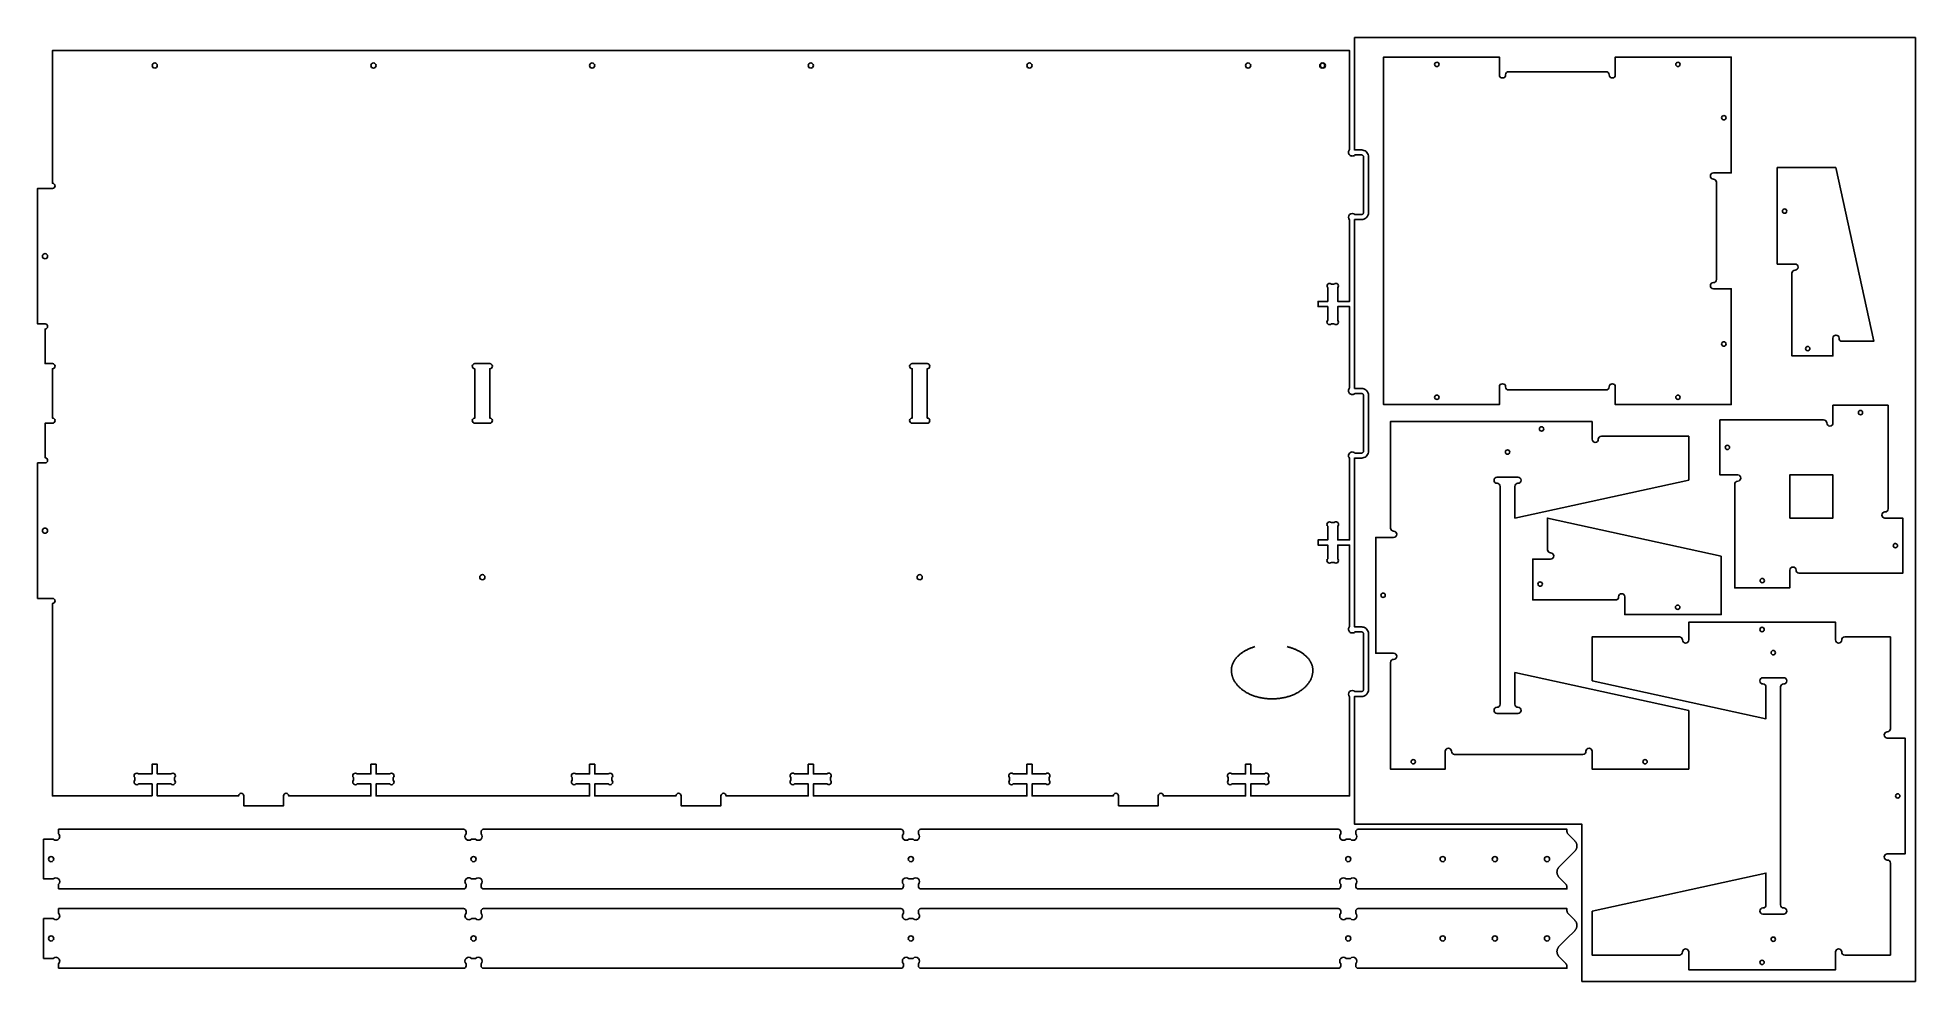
# Model space of a CAD drawing. Extents: x 1.3 to 95.8, y 0.2 to 47.8.
import ezdxf

# ---------------------------------------------------------------- set-up
doc = ezdxf.new("R2010")
doc.units = 0
for name, color, linetype in [('AVAILABLE_WASTE_AREA_FOR_O', 253, 'CONTINUOUS'), ('LABELS', 150, 'CONTINUOUS'), ('OPTIONAL_ATFAB_FURNITURE_C', 105, 'CONTINUOUS'), ('OPTIONAL_ATFAB_FURNITURE_S', 245, 'CONTINUOUS'), ('SCREW_LOCATION_RECESS', 1, 'CONTINUOUS'), ('THREE_QUARTER_INCH_THRUCUT', 18, 'CONTINUOUS')]:
    doc.layers.add(name, color=color, linetype=linetype)

msp = doc.modelspace()

# ---------------------------------------------------------------- linework, layer by layer
at = {"layer": 'AVAILABLE_WASTE_AREA_FOR_O'}
msp.add_lwpolyline([(68.217, 29.861), (68.233, 29.802), (68.237, 29.752), (68.237, 28.341), (68.237, 26.93), (68.233, 26.88), (68.217, 26.821), (68.191, 26.766), (68.156, 26.715), (68.113, 26.672), (68.063, 26.637), (68.007, 26.611), (67.948, 26.595), (67.898, 26.591), (67.556, 26.591), (67.536, 26.592), (67.537, 26.572), (67.537, 18.11), (67.536, 18.09), (67.556, 18.091), (67.898, 18.091), (67.948, 18.087), (68.007, 18.071), (68.063, 18.045), (68.113, 18.01), (68.156, 17.967), (68.191, 17.917), (68.217, 17.861), (68.233, 17.802), (68.237, 17.752), (68.237, 16.341), (68.237, 14.93), (68.233, 14.88), (68.217, 14.821), (68.191, 14.766), (68.156, 14.715), (68.113, 14.672), (68.063, 14.637), (68.007, 14.611), (67.948, 14.595), (67.898, 14.591), (67.556, 14.591), (67.536, 14.592), (67.537, 14.572), (67.537, 9.591), (67.537, 8.158), (78.97, 8.158), (78.97, 0.25), (95.75, 0.25), (95.75, 47.75), (67.537, 47.75), (67.537, 47.091), (67.537, 42.11), (67.536, 42.09), (67.556, 42.091), (67.898, 42.091), (67.948, 42.087), (68.007, 42.071), (68.063, 42.045), (68.113, 42.01), (68.156, 41.967), (68.191, 41.917), (68.217, 41.861), (68.233, 41.802), (68.237, 41.752), (68.237, 40.341), (68.237, 38.93), (68.233, 38.88), (68.217, 38.821), (68.191, 38.766), (68.156, 38.715), (68.113, 38.672), (68.063, 38.637), (68.007, 38.611), (67.948, 38.595), (67.898, 38.591), (67.556, 38.591), (67.536, 38.592), (67.537, 38.572), (67.537, 30.11), (67.536, 30.09), (67.556, 30.091), (67.898, 30.091), (67.948, 30.087), (68.007, 30.071), (68.063, 30.045), (68.113, 30.01), (68.156, 29.967), (68.191, 29.917)], close=True, dxfattribs=at)
at = {"layer": 'LABELS'}
msp.add_lwpolyline([(64.142, 17.099), (64.177, 17.09), (64.212, 17.08), (64.247, 17.071), (64.282, 17.06), (64.316, 17.05), (64.349, 17.039), (64.383, 17.028), (64.416, 17.016), (64.448, 17.004), (64.481, 16.992), (64.512, 16.979), (64.544, 16.966), (64.575, 16.952), (64.605, 16.939), (64.635, 16.925), (64.665, 16.91), (64.694, 16.895), (64.723, 16.88), (64.751, 16.865), (64.779, 16.849), (64.807, 16.833), (64.834, 16.816), (64.86, 16.8), (64.886, 16.783), (64.911, 16.765), (64.936, 16.748), (64.961, 16.73), (64.985, 16.712), (65.008, 16.693), (65.031, 16.675), (65.053, 16.656), (65.075, 16.637), (65.096, 16.617), (65.117, 16.597), (65.137, 16.577), (65.156, 16.557), (65.175, 16.537), (65.193, 16.516), (65.211, 16.495), (65.228, 16.474), (65.245, 16.452), (65.261, 16.431), (65.276, 16.409), (65.29, 16.387), (65.304, 16.365), (65.318, 16.342), (65.33, 16.32), (65.342, 16.297), (65.354, 16.274), (65.364, 16.251), (65.374, 16.227), (65.383, 16.204), (65.392, 16.18), (65.4, 16.156), (65.407, 16.132), (65.413, 16.108), (65.419, 16.084), (65.424, 16.059), (65.428, 16.034), (65.432, 16.01), (65.434, 15.985), (65.436, 15.96), (65.437, 15.935), (65.438, 15.909), (65.438, 15.891), (65.437, 15.872), (65.436, 15.854), (65.435, 15.835), (65.434, 15.817), (65.432, 15.799), (65.43, 15.78), (65.427, 15.762), (65.424, 15.744), (65.421, 15.726), (65.418, 15.708), (65.414, 15.69), (65.41, 15.672), (65.406, 15.654), (65.401, 15.637), (65.396, 15.619), (65.391, 15.602), (65.385, 15.584), (65.38, 15.567), (65.373, 15.549), (65.367, 15.532), (65.36, 15.515), (65.353, 15.498), (65.346, 15.481), (65.33, 15.448), (65.314, 15.414), (65.296, 15.381), (65.277, 15.349), (65.257, 15.317), (65.236, 15.285), (65.214, 15.254), (65.191, 15.223), (65.166, 15.193), (65.141, 15.163), (65.115, 15.133), (65.088, 15.104), (65.06, 15.076), (65.031, 15.048), (65.001, 15.02), (64.97, 14.993), (64.938, 14.967), (64.906, 14.941), (64.872, 14.916), (64.838, 14.891), (64.803, 14.867), (64.767, 14.843), (64.73, 14.821), (64.693, 14.798), (64.654, 14.776), (64.615, 14.755), (64.575, 14.735), (64.535, 14.715), (64.494, 14.696), (64.452, 14.678), (64.409, 14.66), (64.366, 14.643), (64.322, 14.627), (64.278, 14.611), (64.233, 14.597), (64.187, 14.583), (64.141, 14.569), (64.094, 14.557), (64.047, 14.545), (63.999, 14.534), (63.95, 14.524), (63.902, 14.515), (63.852, 14.506), (63.803, 14.499), (63.752, 14.492), (63.702, 14.486), (63.651, 14.481), (63.599, 14.477), (63.547, 14.474), (63.495, 14.471), (63.443, 14.47), (63.39, 14.469), (63.337, 14.47), (63.284, 14.471), (63.232, 14.474), (63.18, 14.477), (63.129, 14.481), (63.078, 14.486), (63.027, 14.492), (62.977, 14.499), (62.927, 14.506), (62.878, 14.515), (62.829, 14.524), (62.781, 14.534), (62.733, 14.545), (62.686, 14.557), (62.639, 14.569), (62.593, 14.583), (62.547, 14.597), (62.502, 14.611), (62.457, 14.627), (62.414, 14.643), (62.37, 14.66), (62.328, 14.678), (62.286, 14.696), (62.245, 14.715), (62.204, 14.735), (62.164, 14.755), (62.125, 14.776), (62.087, 14.798), (62.05, 14.821), (62.013, 14.843), (61.977, 14.867), (61.942, 14.891), (61.907, 14.916), (61.874, 14.941), (61.841, 14.967), (61.809, 14.993), (61.779, 15.02), (61.749, 15.048), (61.72, 15.076), (61.692, 15.104), (61.664, 15.133), (61.638, 15.163), (61.613, 15.193), (61.589, 15.223), (61.566, 15.254), (61.544, 15.285), (61.523, 15.317), (61.503, 15.349), (61.484, 15.381), (61.466, 15.414), (61.449, 15.448), (61.434, 15.481), (61.427, 15.498), (61.42, 15.515), (61.413, 15.532), (61.406, 15.549), (61.4, 15.567), (61.394, 15.584), (61.389, 15.602), (61.383, 15.619), (61.378, 15.637), (61.374, 15.654), (61.369, 15.672), (61.365, 15.69), (61.362, 15.708), (61.358, 15.726), (61.355, 15.744), (61.352, 15.762), (61.35, 15.78), (61.348, 15.799), (61.346, 15.817), (61.344, 15.835), (61.343, 15.854), (61.342, 15.872), (61.342, 15.891), (61.342, 15.909), (61.342, 15.934), (61.343, 15.959), (61.345, 15.983), (61.347, 16.007), (61.351, 16.031), (61.354, 16.055), (61.359, 16.079), (61.364, 16.103), (61.37, 16.127), (61.376, 16.15), (61.383, 16.174), (61.391, 16.197), (61.4, 16.22), (61.409, 16.243), (61.418, 16.266), (61.428, 16.288), (61.439, 16.31), (61.451, 16.333), (61.463, 16.355), (61.476, 16.377), (61.489, 16.398), (61.503, 16.42), (61.517, 16.441), (61.532, 16.462), (61.548, 16.483), (61.564, 16.504), (61.58, 16.524), (61.597, 16.545), (61.615, 16.565), (61.633, 16.584), (61.652, 16.604), (61.671, 16.623), (61.691, 16.643), (61.712, 16.661), (61.732, 16.68), (61.754, 16.699), (61.776, 16.717), (61.798, 16.735), (61.821, 16.752), (61.844, 16.77), (61.867, 16.787), (61.892, 16.804), (61.916, 16.82), (61.941, 16.837), (61.967, 16.853), (61.993, 16.868), (62.019, 16.884), (62.046, 16.899), (62.073, 16.914), (62.1, 16.928), (62.128, 16.943), (62.157, 16.957), (62.186, 16.97), (62.215, 16.984), (62.244, 16.997), (62.274, 17.009), (62.304, 17.022), (62.335, 17.034), (62.366, 17.045), (62.397, 17.057), (62.429, 17.068), (62.461, 17.078), (62.493, 17.089), (62.526, 17.099)], dxfattribs=at)
at = {"layer": 'OPTIONAL_ATFAB_FURNITURE_C'}
for points in [[(75.289, 46.028, 0.414214), (75.134, 45.873, -1), (74.823, 45.873), (74.823, 46.767), (68.993, 46.767), (68.993, 29.278), (74.823, 29.278), (74.823, 30.172, -1), (75.134, 30.172, 0.414214), (75.289, 30.017), (80.186, 30.017, 0.414214), (80.341, 30.172, -1), (80.652, 30.172), (80.652, 29.278), (86.482, 29.278), (86.482, 35.108), (85.588, 35.108, -1), (85.588, 35.419, 0.414214), (85.743, 35.574), (85.743, 40.471, 0.414214), (85.588, 40.626, -1), (85.588, 40.937), (86.482, 40.937), (86.482, 46.767), (80.652, 46.767), (80.652, 45.873, -1), (80.341, 45.873, 0.414214), (80.186, 46.028)], [(94.373, 29.249), (91.601, 29.249), (91.601, 28.353, -1), (91.289, 28.353, 0.414214), (91.133, 28.509), (85.918, 28.509), (85.918, 25.737), (86.814, 25.737, -1), (86.814, 25.425, 0.414214), (86.658, 25.269), (86.658, 20.054), (89.43, 20.054), (89.43, 20.95, -1), (89.742, 20.95, 0.414214), (89.898, 20.794), (95.113, 20.794), (95.113, 23.566), (94.217, 23.566, -1), (94.217, 23.878, 0.414214), (94.373, 24.034)], [(85.985, 21.659), (77.241, 23.569), (77.241, 21.973, 0.414214), (77.397, 21.818, -1), (77.397, 21.507), (76.503, 21.507), (76.503, 19.449), (80.661, 19.449, 0.414214), (80.817, 19.605, -1), (81.127, 19.605), (81.127, 18.711), (85.985, 18.711)]]:
    msp.add_lwpolyline(points, format="xyb", close=True, dxfattribs=at)
for points in [[(91.746, 41.21), (88.799, 41.21), (88.799, 36.352), (89.692, 36.352, -1), (89.692, 36.041, 0.414214), (89.537, 35.886), (89.537, 31.727), (91.595, 31.727), (91.595, 32.621, -1), (91.906, 32.621, 0.414214), (92.061, 32.466), (93.656, 32.466), (91.746, 41.21)], [(84.344, 25.479), (84.344, 27.688), (79.953, 27.688, 0.414214), (79.797, 27.533, -1), (79.486, 27.533), (79.486, 28.427), (69.343, 28.427), (69.343, 23.063, 0.414214), (69.499, 22.908, -1), (69.499, 22.597), (68.605, 22.597), (68.605, 16.768), (69.499, 16.768, -1), (69.499, 16.457, 0.414214), (69.343, 16.301), (69.343, 10.938), (72.102, 10.938), (72.102, 11.832, -1), (72.413, 11.832, 0.414214), (72.569, 11.677), (79.02, 11.677, 0.414214), (79.176, 11.832, -1), (79.486, 11.832), (79.486, 10.938), (84.344, 10.938), (84.344, 13.886)], [(84.344, 13.886), (75.6, 15.796), (75.6, 14.201, 0.414214), (75.756, 14.045, -1), (75.756, 13.734), (74.706, 13.734, -1), (74.706, 14.045, 0.414214), (74.862, 14.201), (74.862, 25.164, 0.414214), (74.706, 25.319, -1), (74.706, 25.63), (75.756, 25.63, -1), (75.756, 25.319, 0.414214), (75.6, 25.164), (75.6, 23.569), (84.344, 25.479)], [(79.487, 3.79), (79.487, 1.58), (83.878, 1.58, 0.414214), (84.034, 1.736, -1), (84.345, 1.736), (84.345, 0.842), (91.729, 0.842), (91.729, 1.736, -1), (92.039, 1.736, 0.414214), (92.195, 1.58), (94.488, 1.58), (94.488, 6.205, 0.414214), (94.332, 6.36, -1), (94.332, 6.671), (95.226, 6.671), (95.226, 12.501), (94.332, 12.501, -1), (94.332, 12.812, 0.414214), (94.488, 12.967), (94.488, 17.592), (92.195, 17.592, 0.414214), (92.039, 17.436, -1), (91.729, 17.436), (91.729, 18.33), (84.345, 18.33), (84.345, 17.436, -1), (84.034, 17.436, 0.414214), (83.878, 17.592), (79.487, 17.592), (79.487, 15.383)], [(79.487, 15.383), (88.231, 13.472), (88.231, 15.068, 0.414214), (88.075, 15.223, -1), (88.075, 15.534), (89.125, 15.534, -1), (89.125, 15.223, 0.414214), (88.969, 15.068), (88.969, 4.104, 0.414214), (89.125, 3.949, -1), (89.125, 3.638), (88.075, 3.638, -1), (88.075, 3.949, 0.414214), (88.231, 4.104), (88.231, 5.7), (79.487, 3.79)]]:
    msp.add_lwpolyline(points, format="xyb", dxfattribs=at)
msp.add_lwpolyline([(89.43, 23.566), (91.601, 23.566), (91.601, 25.737), (89.43, 25.737)], close=True, dxfattribs=at)
at = {"layer": 'OPTIONAL_ATFAB_FURNITURE_S'}
for points in [[(71.675, 46.507, 0.414214), (71.565, 46.397, 0.414214), (71.675, 46.287, 0.414214), (71.785, 46.397, 0.414214)], [(83.8, 46.507, 0.414214), (83.69, 46.397, 0.414214), (83.8, 46.287, 0.414214), (83.91, 46.397, 0.414214)], [(86.112, 43.826, 0.414214), (86.002, 43.716, 0.414214), (86.112, 43.606, 0.414214), (86.222, 43.716, 0.414214)], [(89.168, 39.124, 0.414214), (89.058, 39.014, 0.414214), (89.168, 38.904, 0.414214), (89.278, 39.014, 0.414214)], [(86.112, 32.439, 0.414214), (86.002, 32.329, 0.414214), (86.112, 32.219, 0.414214), (86.222, 32.329, 0.414214)], [(90.333, 32.206, 0.414214), (90.223, 32.096, 0.414214), (90.333, 31.986, 0.414214), (90.443, 32.096, 0.414214)], [(71.675, 29.757, 0.414214), (71.565, 29.647, 0.414214), (71.675, 29.537, 0.414214), (71.785, 29.647, 0.414214)], [(83.8, 29.757, 0.414214), (83.69, 29.647, 0.414214), (83.8, 29.537, 0.414214), (83.91, 29.647, 0.414214)], [(92.987, 28.987, 0.414214), (92.878, 28.879, 0.414214), (92.987, 28.77, 0.414214), (93.095, 28.879, 0.414214)], [(76.831, 28.057, 0.414214), (76.941, 27.947, 0.414214), (77.051, 28.057, 0.414214), (76.941, 28.167, 0.414214)], [(75.121, 26.892, 0.414214), (75.231, 26.782, 0.414214), (75.341, 26.892, 0.414214), (75.231, 27.002, 0.414214)], [(86.288, 27.232, 0.414214), (86.18, 27.123, 0.414214), (86.288, 27.014, 0.414214), (86.397, 27.123, 0.414214)], [(94.743, 22.289, 0.414214), (94.634, 22.18, 0.414214), (94.743, 22.072, 0.414214), (94.851, 22.18, 0.414214)], [(76.982, 20.245, 0.414214), (76.872, 20.355, 0.414214), (76.762, 20.245, 0.414214), (76.872, 20.135, 0.414214)], [(88.044, 20.533, 0.414214), (87.936, 20.424, 0.414214), (88.044, 20.316, 0.414214), (88.153, 20.424, 0.414214)], [(68.864, 19.682, 0.414214), (68.974, 19.572, 0.414214), (69.084, 19.682, 0.414214), (68.974, 19.792, 0.414214)], [(83.9, 19.08, 0.414214), (83.79, 19.19, 0.414214), (83.68, 19.08, 0.414214), (83.79, 18.97, 0.414214)], [(87.927, 17.961, 0.414214), (88.037, 17.851, 0.414214), (88.147, 17.961, 0.414214), (88.037, 18.071, 0.414214)], [(88.49, 16.796, 0.414214), (88.6, 16.686, 0.414214), (88.71, 16.796, 0.414214), (88.6, 16.906, 0.414214)], [(70.38, 11.307, 0.414214), (70.49, 11.197, 0.414214), (70.6, 11.307, 0.414214), (70.49, 11.417, 0.414214)], [(82.039, 11.307, 0.414214), (82.149, 11.197, 0.414214), (82.259, 11.307, 0.414214), (82.149, 11.417, 0.414214)], [(94.747, 9.586, 0.414214), (94.857, 9.476, 0.414214), (94.967, 9.586, 0.414214), (94.857, 9.696, 0.414214)], [(88.49, 2.376, 0.414214), (88.6, 2.266, 0.414214), (88.71, 2.376, 0.414214), (88.6, 2.486, 0.414214)], [(87.927, 1.211, 0.414214), (88.037, 1.101, 0.414214), (88.147, 1.211, 0.414214), (88.037, 1.321, 0.414214)]]:
    msp.add_lwpolyline(points, format="xyb", close=True, dxfattribs=at)
at = {"layer": 'SCREW_LOCATION_RECESS'}
for points in [[(7.182, 46.211, -0.414214), (7.052, 46.341, -0.414214), (7.182, 46.471, -0.414214), (7.312, 46.341, -0.414214)], [(18.182, 46.471, 0.414214), (18.052, 46.341, 0.414214), (18.182, 46.211, 0.414214), (18.312, 46.341, 0.414214)], [(29.182, 46.471, 0.414214), (29.052, 46.341, 0.414214), (29.182, 46.211, 0.414214), (29.312, 46.341, 0.414214)], [(40.182, 46.211, -0.414214), (40.052, 46.341, -0.414214), (40.182, 46.471, -0.414214), (40.312, 46.341, -0.414214)], [(51.182, 46.211, -0.414214), (51.052, 46.341, -0.414214), (51.182, 46.471, -0.414214), (51.312, 46.341, -0.414214)], [(62.182, 46.471, 0.414214), (62.052, 46.341, 0.414214), (62.182, 46.211, 0.414214), (62.312, 46.341, 0.414214)], [(65.912, 46.471, 0.414214), (65.782, 46.341, 0.414214), (65.912, 46.211, 0.414214), (66.042, 46.341, 0.414214)], [(65.943, 46.471, 0.414214), (65.813, 46.341, 0.414214), (65.943, 46.211, 0.414214), (66.073, 46.341, 0.414214)], [(1.662, 36.617, -0.414214), (1.532, 36.747, -0.414214), (1.662, 36.877, -0.414214), (1.792, 36.747, -0.414214)], [(1.662, 22.805, -0.414214), (1.532, 22.935, -0.414214), (1.662, 23.065, -0.414214), (1.792, 22.935, -0.414214)], [(23.662, 20.461, -0.414214), (23.532, 20.591, -0.414214), (23.662, 20.721, -0.414214), (23.792, 20.591, -0.414214)], [(45.662, 20.461, -0.414214), (45.532, 20.591, -0.414214), (45.662, 20.721, -0.414214), (45.792, 20.591, -0.414214)], [(1.969, 6.278, 0.414214), (2.099, 6.408, 0.414214), (1.969, 6.538, 0.414214), (1.839, 6.408, 0.414214)], [(23.219, 6.278, 0.414214), (23.349, 6.408, 0.414214), (23.219, 6.538, 0.414214), (23.089, 6.408, 0.414214)], [(45.219, 6.278, 0.414214), (45.349, 6.408, 0.414214), (45.219, 6.538, 0.414214), (45.089, 6.408, 0.414214)], [(67.219, 6.278, 0.414214), (67.349, 6.408, 0.414214), (67.219, 6.538, 0.414214), (67.089, 6.408, 0.414214)], [(1.969, 2.283, 0.414214), (2.099, 2.413, 0.414214), (1.969, 2.543, 0.414214), (1.839, 2.413, 0.414214)], [(23.219, 2.283, 0.414214), (23.349, 2.413, 0.414214), (23.219, 2.543, 0.414214), (23.089, 2.413, 0.414214)], [(45.219, 2.283, 0.414214), (45.349, 2.413, 0.414214), (45.219, 2.543, 0.414214), (45.089, 2.413, 0.414214)], [(67.219, 2.283, 0.414214), (67.349, 2.413, 0.414214), (67.219, 2.543, 0.414214), (67.089, 2.413, 0.414214)]]:
    msp.add_lwpolyline(points, format="xyb", close=True, dxfattribs=at)
at = {"layer": 'THREE_QUARTER_INCH_THRUCUT'}
for points in [[(7.052, 9.591), (2.037, 9.591), (2.037, 19.268, 1), (2.037, 19.529), (1.287, 19.529), (1.287, 26.341), (1.662, 26.341, 1), (1.662, 26.602), (1.662, 28.341), (2.037, 28.341, 1), (2.037, 28.602), (2.037, 31.08, 1), (2.037, 31.341), (1.662, 31.341), (1.662, 33.08, 1), (1.662, 33.341), (1.287, 33.341), (1.287, 40.154), (2.037, 40.154, 1), (2.037, 40.414), (2.037, 46.591), (2.037, 47.091), (67.287, 47.091), (67.287, 42.11, 0.414214), (67.287, 41.841, 0.414214), (67.556, 41.841), (67.887, 41.841), (67.904, 41.84), (67.921, 41.835), (67.937, 41.828), (67.951, 41.818), (67.964, 41.805), (67.974, 41.791), (67.981, 41.775), (67.986, 41.758), (67.987, 41.741), (67.987, 40.341), (67.987, 38.941), (67.986, 38.924), (67.981, 38.907), (67.974, 38.891), (67.964, 38.877), (67.951, 38.864), (67.937, 38.854), (67.921, 38.847), (67.904, 38.843), (67.887, 38.841), (67.556, 38.841, 1), (67.287, 38.572), (67.287, 34.471), (66.687, 34.471), (66.687, 35.157, 1), (66.503, 35.341), (66.371, 35.341, 1), (66.187, 35.157), (66.187, 34.471), (65.7, 34.471), (65.7, 34.211), (66.187, 34.211), (66.187, 33.525, 1), (66.371, 33.341), (66.503, 33.341, 1), (66.687, 33.525), (66.687, 34.211), (67.287, 34.211), (67.287, 30.11, 0.414214), (67.287, 29.841, 0.414214), (67.556, 29.841), (67.887, 29.841), (67.904, 29.84), (67.921, 29.835), (67.937, 29.828), (67.951, 29.818), (67.964, 29.805), (67.974, 29.791), (67.981, 29.775), (67.986, 29.758), (67.987, 29.741), (67.987, 28.341), (67.987, 26.941), (67.986, 26.924), (67.981, 26.907), (67.974, 26.891), (67.964, 26.877), (67.951, 26.864), (67.937, 26.854), (67.921, 26.847), (67.904, 26.843), (67.887, 26.841), (67.556, 26.841, 1), (67.287, 26.572), (67.287, 22.471), (66.687, 22.471), (66.687, 23.157, 1), (66.503, 23.341), (66.371, 23.341, 1), (66.187, 23.157), (66.187, 22.471), (65.7, 22.471), (65.7, 22.211), (66.187, 22.211), (66.187, 21.525, 1), (66.371, 21.341), (66.503, 21.341, 1), (66.687, 21.525), (66.687, 22.211), (67.287, 22.211), (67.287, 18.11, 0.414214), (67.287, 17.841, 0.414214), (67.556, 17.841), (67.887, 17.841), (67.904, 17.84), (67.921, 17.835), (67.937, 17.828), (67.951, 17.818), (67.964, 17.805), (67.974, 17.791), (67.981, 17.775), (67.986, 17.758), (67.987, 17.741), (67.987, 16.341), (67.987, 14.941), (67.986, 14.924), (67.981, 14.907), (67.974, 14.891), (67.964, 14.877), (67.951, 14.864), (67.937, 14.854), (67.921, 14.847), (67.904, 14.843), (67.887, 14.841), (67.556, 14.841, 1), (67.287, 14.572), (67.287, 9.591), (62.312, 9.591), (62.312, 10.191), (62.998, 10.191, 1), (63.182, 10.375), (63.182, 10.507, 1), (62.998, 10.691), (62.312, 10.691), (62.312, 11.178), (62.052, 11.178), (62.052, 10.691), (61.366, 10.691, 1), (61.182, 10.507), (61.182, 10.375, 1), (61.366, 10.191), (62.052, 10.191), (62.052, 9.591), (57.923, 9.591, 1), (57.662, 9.591), (57.662, 9.091), (55.662, 9.091), (55.662, 9.591, 1), (55.401, 9.591), (51.312, 9.591), (51.312, 10.191), (51.998, 10.191, 1), (52.182, 10.375), (52.182, 10.507, 1), (51.998, 10.691), (51.312, 10.691), (51.312, 11.178), (51.052, 11.178), (51.052, 10.691), (50.366, 10.691, 1), (50.182, 10.507), (50.182, 10.375, 1), (50.366, 10.191), (51.052, 10.191), (51.052, 9.591), (40.312, 9.591), (40.312, 10.191), (40.998, 10.191, 1), (41.182, 10.375), (41.182, 10.507, 1), (40.998, 10.691), (40.312, 10.691), (40.312, 11.178), (40.052, 11.178), (40.052, 10.691), (39.366, 10.691, 1), (39.182, 10.507), (39.182, 10.375, 1), (39.366, 10.191), (40.052, 10.191), (40.052, 9.591), (35.923, 9.591, 1), (35.662, 9.591), (35.662, 9.091), (33.662, 9.091), (33.662, 9.591, 1), (33.401, 9.591), (29.312, 9.591), (29.312, 10.191), (29.998, 10.191, 1), (30.182, 10.375), (30.182, 10.507, 1), (29.998, 10.691), (29.312, 10.691), (29.312, 11.178), (29.052, 11.178), (29.052, 10.691), (28.366, 10.691, 1), (28.182, 10.507), (28.182, 10.375, 1), (28.366, 10.191), (29.052, 10.191), (29.052, 9.591), (18.312, 9.591), (18.312, 10.191), (18.998, 10.191, 1), (19.182, 10.375), (19.182, 10.507, 1), (18.998, 10.691), (18.312, 10.691), (18.312, 11.178), (18.052, 11.178), (18.052, 10.691), (17.366, 10.691, 1), (17.182, 10.507), (17.182, 10.375, 1), (17.366, 10.191), (18.052, 10.191), (18.052, 9.591), (13.923, 9.591, 1), (13.662, 9.591), (13.662, 9.091), (11.662, 9.091), (11.662, 9.591, 1), (11.401, 9.591), (7.312, 9.591), (7.312, 10.191), (7.998, 10.191, 1), (8.182, 10.375), (8.182, 10.507, 1), (7.998, 10.691), (7.312, 10.691), (7.312, 11.178), (7.052, 11.178), (7.052, 10.691), (6.366, 10.691, 1), (6.182, 10.507), (6.182, 10.375, 1), (6.366, 10.191), (7.052, 10.191)], [(23.287, 31.08), (23.287, 28.602, 1), (23.287, 28.341), (24.037, 28.341, 1), (24.037, 28.602), (24.037, 31.08, 1), (24.037, 31.341), (23.287, 31.341, 1)], [(46.037, 28.602), (46.037, 31.08, 1), (46.037, 31.341), (45.287, 31.341, 1), (45.287, 31.08), (45.287, 28.602, 1), (45.287, 28.341), (46.037, 28.341, 1)], [(2.344, 4.908), (22.714, 4.908, 0.414214), (22.844, 5.038), (22.844, 5.139, -1), (23.114, 5.408), (23.325, 5.408, -1), (23.594, 5.139), (23.594, 5.038, 0.414214), (23.724, 4.908), (44.714, 4.908, 0.414214), (44.844, 5.038), (44.844, 5.139, -1), (45.114, 5.408), (45.325, 5.408, -1), (45.594, 5.139), (45.594, 5.038, 0.414214), (45.724, 4.908), (66.714, 4.908, 0.414214), (66.844, 5.038), (66.844, 5.139, -1), (67.114, 5.408), (67.325, 5.408, -1), (67.594, 5.139), (67.594, 5.038, 0.414214), (67.724, 4.908), (78.219, 4.908), (78.219, 4.992), (78.219, 5.005), (78.218, 5.017), (78.217, 5.029), (78.215, 5.041), (78.212, 5.053), (78.209, 5.065), (78.205, 5.076), (78.201, 5.088), (78.196, 5.099), (78.19, 5.11), (78.184, 5.12), (78.178, 5.131), (78.171, 5.141), (78.163, 5.151), (78.155, 5.16), (78.147, 5.169), (77.829, 5.487), (77.815, 5.501), (77.803, 5.515), (77.791, 5.53), (77.781, 5.545), (77.771, 5.561), (77.762, 5.577), (77.754, 5.594), (77.746, 5.611), (77.74, 5.628), (77.734, 5.645), (77.73, 5.662), (77.726, 5.68), (77.723, 5.698), (77.721, 5.716), (77.719, 5.734), (77.719, 5.752), (77.719, 5.77), (77.72, 5.788), (77.723, 5.806), (77.726, 5.823), (77.729, 5.841), (77.734, 5.859), (77.74, 5.876), (77.746, 5.893), (77.753, 5.91), (77.762, 5.926), (77.771, 5.942), (77.78, 5.958), (77.791, 5.973), (77.803, 5.988), (77.815, 6.003), (77.828, 6.017), (78.219, 6.408), (78.61, 6.8), (78.624, 6.814), (78.636, 6.828), (78.648, 6.843), (78.658, 6.858), (78.668, 6.874), (78.677, 6.89), (78.685, 6.907), (78.693, 6.924), (78.699, 6.941), (78.705, 6.958), (78.709, 6.976), (78.713, 6.993), (78.716, 7.011), (78.718, 7.029), (78.72, 7.047), (78.72, 7.065), (78.72, 7.083), (78.718, 7.101), (78.716, 7.119), (78.713, 7.136), (78.709, 7.154), (78.704, 7.172), (78.699, 7.189), (78.692, 7.206), (78.685, 7.223), (78.677, 7.239), (78.668, 7.255), (78.658, 7.271), (78.647, 7.287), (78.636, 7.301), (78.623, 7.316), (78.61, 7.33), (78.292, 7.648), (78.283, 7.657), (78.275, 7.666), (78.268, 7.676), (78.261, 7.686), (78.254, 7.696), (78.248, 7.707), (78.243, 7.718), (78.238, 7.729), (78.234, 7.74), (78.23, 7.752), (78.227, 7.763), (78.224, 7.775), (78.222, 7.787), (78.221, 7.8), (78.22, 7.812), (78.219, 7.824), (78.219, 7.908), (67.724, 7.908, 0.414214), (67.594, 7.778), (67.594, 7.678, -1), (67.325, 7.408), (67.114, 7.408, -1), (66.844, 7.678), (66.844, 7.778, 0.414214), (66.714, 7.908), (45.724, 7.908, 0.414214), (45.594, 7.778), (45.594, 7.678, -1), (45.325, 7.408), (45.114, 7.408, -1), (44.844, 7.678), (44.844, 7.778, 0.414214), (44.714, 7.908), (23.724, 7.908, 0.414214), (23.594, 7.778), (23.594, 7.678, -1), (23.325, 7.408), (23.114, 7.408, -1), (22.844, 7.678), (22.844, 7.778, 0.414214), (22.714, 7.908), (2.344, 7.908), (2.344, 7.678, -1), (2.075, 7.408), (1.594, 7.408), (1.594, 5.408), (2.075, 5.408, -1), (2.344, 5.139)], [(71.969, 6.278, 0.414214), (72.099, 6.408, 0.414214), (71.969, 6.538, 0.414214), (71.839, 6.408, 0.414214)], [(74.594, 6.278, 0.414214), (74.724, 6.408, 0.414214), (74.594, 6.538, 0.414214), (74.464, 6.408, 0.414214)], [(77.219, 6.278, 0.414214), (77.349, 6.408, 0.414214), (77.219, 6.538, 0.414214), (77.089, 6.408, 0.414214)], [(2.344, 0.913), (2.344, 1.143, 1), (2.075, 1.413), (1.594, 1.413), (1.594, 3.413), (2.075, 3.413, 1), (2.344, 3.682), (2.344, 3.913), (22.714, 3.913, -0.414214), (22.844, 3.783), (22.844, 3.682, 1), (23.114, 3.413), (23.325, 3.413, 1), (23.594, 3.682), (23.594, 3.783, -0.414214), (23.724, 3.913), (44.714, 3.913, -0.414214), (44.844, 3.783), (44.844, 3.682, 1), (45.114, 3.413), (45.325, 3.413, 1), (45.594, 3.682), (45.594, 3.783, -0.414214), (45.724, 3.913), (66.714, 3.913, -0.414214), (66.844, 3.783), (66.844, 3.682, 1), (67.114, 3.413), (67.325, 3.413, 1), (67.594, 3.682), (67.594, 3.783, -0.414214), (67.724, 3.913), (78.219, 3.913), (78.219, 3.828), (78.22, 3.816), (78.221, 3.804), (78.222, 3.792), (78.224, 3.78), (78.227, 3.768), (78.23, 3.756), (78.234, 3.744), (78.238, 3.733), (78.243, 3.722), (78.248, 3.711), (78.254, 3.7), (78.261, 3.69), (78.268, 3.68), (78.275, 3.67), (78.283, 3.661), (78.292, 3.652), (78.61, 3.334), (78.623, 3.32), (78.636, 3.306), (78.647, 3.291), (78.658, 3.275), (78.668, 3.26), (78.677, 3.243), (78.685, 3.227), (78.692, 3.21), (78.699, 3.193), (78.704, 3.176), (78.709, 3.158), (78.713, 3.141), (78.716, 3.123), (78.718, 3.105), (78.72, 3.087), (78.72, 3.069), (78.72, 3.051), (78.718, 3.033), (78.716, 3.015), (78.713, 2.997), (78.709, 2.98), (78.705, 2.962), (78.699, 2.945), (78.693, 2.928), (78.685, 2.911), (78.677, 2.895), (78.668, 2.879), (78.658, 2.863), (78.648, 2.847), (78.636, 2.832), (78.624, 2.818), (78.61, 2.804), (78.219, 2.413), (77.828, 2.021), (77.815, 2.007), (77.803, 1.993), (77.791, 1.978), (77.78, 1.962), (77.771, 1.947), (77.762, 1.93), (77.753, 1.914), (77.746, 1.897), (77.74, 1.88), (77.734, 1.863), (77.729, 1.845), (77.726, 1.828), (77.723, 1.81), (77.72, 1.792), (77.719, 1.774), (77.719, 1.756), (77.719, 1.738), (77.721, 1.72), (77.723, 1.702), (77.726, 1.684), (77.73, 1.667), (77.734, 1.649), (77.74, 1.632), (77.746, 1.615), (77.754, 1.598), (77.762, 1.582), (77.771, 1.565), (77.781, 1.55), (77.791, 1.534), (77.803, 1.519), (77.815, 1.505), (77.829, 1.491), (78.147, 1.173), (78.155, 1.164), (78.163, 1.155), (78.171, 1.145), (78.178, 1.135), (78.184, 1.125), (78.19, 1.114), (78.196, 1.103), (78.201, 1.092), (78.205, 1.081), (78.209, 1.069), (78.212, 1.057), (78.215, 1.045), (78.217, 1.033), (78.218, 1.021), (78.219, 1.009), (78.219, 0.997), (78.219, 0.913), (67.724, 0.913, -0.414214), (67.594, 1.043), (67.594, 1.143, 1), (67.325, 1.413), (67.114, 1.413, 1), (66.844, 1.143), (66.844, 1.043, -0.414214), (66.714, 0.913), (45.724, 0.913, -0.414214), (45.594, 1.043), (45.594, 1.143, 1), (45.325, 1.413), (45.114, 1.413, 1), (44.844, 1.143), (44.844, 1.043, -0.414214), (44.714, 0.913), (23.724, 0.913, -0.414214), (23.594, 1.043), (23.594, 1.143, 1), (23.325, 1.413), (23.114, 1.413, 1), (22.844, 1.143), (22.844, 1.043, -0.414214), (22.714, 0.913)], [(71.969, 2.283, 0.414214), (72.099, 2.413, 0.414214), (71.969, 2.543, 0.414214), (71.839, 2.413, 0.414214)], [(74.594, 2.283, 0.414214), (74.724, 2.413, 0.414214), (74.594, 2.543, 0.414214), (74.464, 2.413, 0.414214)], [(77.219, 2.283, 0.414214), (77.349, 2.413, 0.414214), (77.219, 2.543, 0.414214), (77.089, 2.413, 0.414214)]]:
    msp.add_lwpolyline(points, format="xyb", close=True, dxfattribs=at)

doc.saveas('drawing.dxf')
